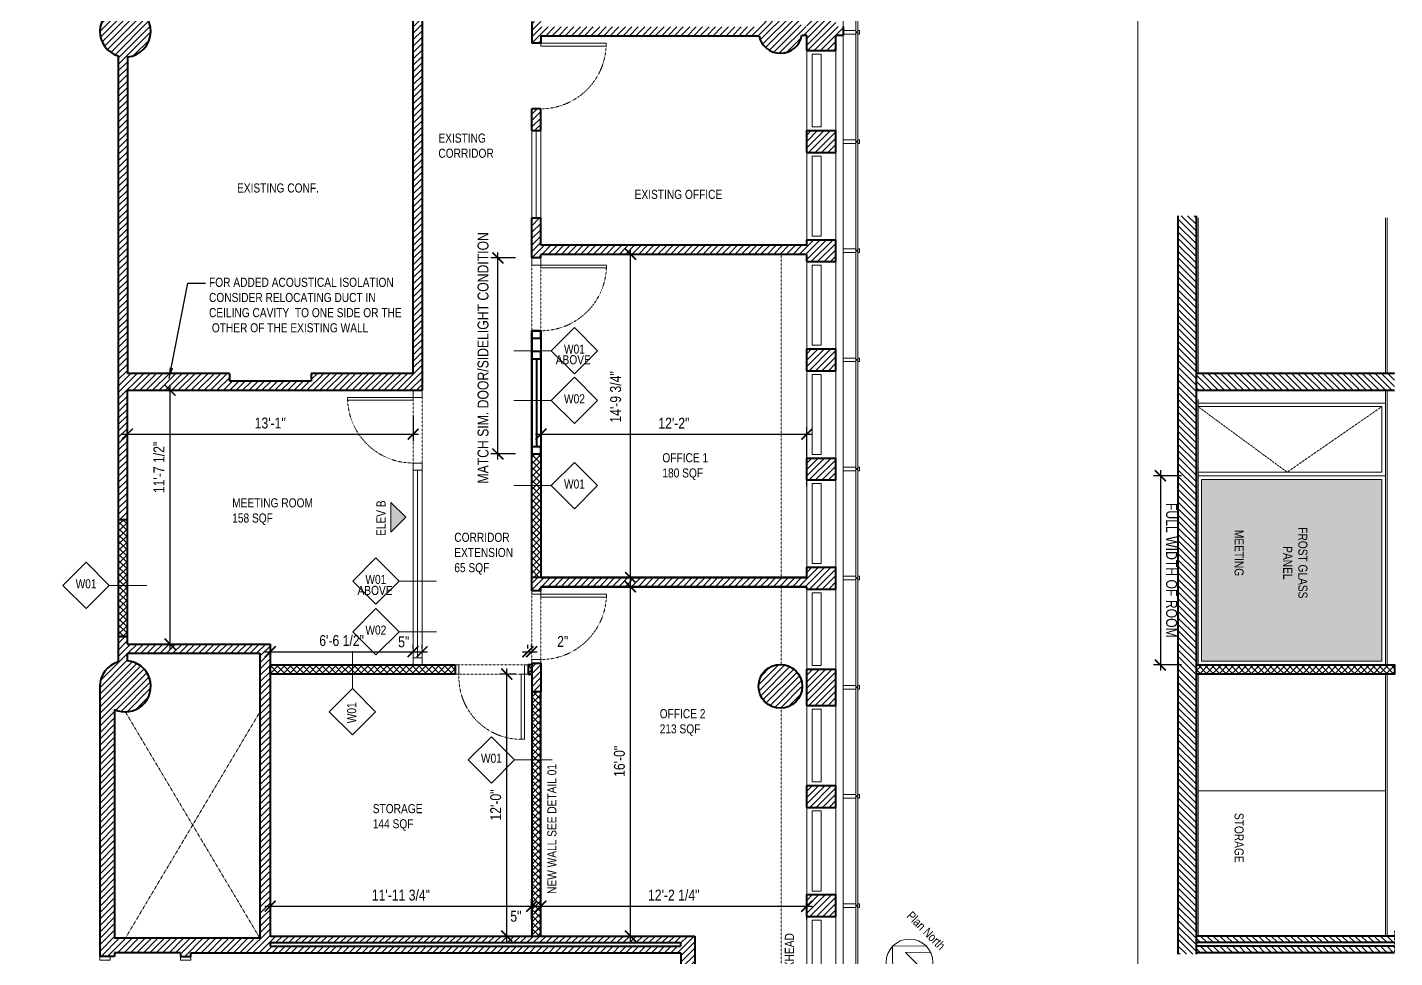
# Model space of a CAD drawing. Header units: inches. Extents: x -2978 to 4308, y -21 to 2608.
# Drawn here: x 1212 to 1964, y 616 to 1127 of the extents above; entities that cross this region are included whole.
import ezdxf

# ---------------------------------------------------------------- set-up
doc = ezdxf.new("R2010")
doc.units = ezdxf.units.IN
doc.header["$LTSCALE"] = 0.2
doc.header["$MEASUREMENT"] = 0
doc.header["$PDSIZE"] = 8
doc.linetypes.add('HIDDEN', pattern=[0.375, 0.25, -0.125])
doc.layers.get('0').update_dxf_attribs({"color": 20, "linetype": 'CONTINUOUS', "lineweight": 40})
doc.layers.get('Defpoints').update_dxf_attribs({"color": 240, "linetype": 'CONTINUOUS', "lineweight": 0})
for name, color, linetype, lineweight in [('Annotations', 40, 'CONTINUOUS', 5), ('Framing', 141, 'CONTINUOUS', 15), ('Hatches', 8, 'CONTINUOUS', 5), ('Projections', 151, 'HIDDEN', 5), ('Viewed', 150, 'CONTINUOUS', 9), ('Walls', 7, 'CONTINUOUS', 40)]:
    doc.layers.add(name, color=color, linetype=linetype, lineweight=lineweight)
doc.styles.get("Standard").update_dxf_attribs({"font": 'arial.ttf', "width": 0.8})
doc.dimstyles.new('ARCH', dxfattribs={"dimscale": 96, "dimtxt": 0.0625, "dimasz": 0.0625, "dimexe": 0.04, "dimexo": 0.09375, "dimgap": 0.03125, "dimtad": 1, "dimrnd": 0.0625, "dimzin": 3, "dimdsep": 46, "dimlunit": 4, "dimtxsty": 'Standard', "dimblk1": 'ARCHTICK', "dimblk2": 'ARCHTICK', "dimsah": 1, "dimcen": 0, "dimdle": 0.03125, "dimclrd": 256, "dimclre": 256, "dimclrt": 256, "dimazin": 0, "dimtfac": 1, "dimtdec": 0, "dimtmove": 2, "dimatfit": 3, "dimfxl": 0.3, "dimfxlon": 1, "dimfrac": 2, "dimarcsym": 0})
pattern_1 = [(315, (1855.7637, 1180.3974), (1.767767, 1.767767), [])]
pattern_2 = [(45, (267.6333, -330.0607), (-1.767767, 1.767767), [])]
pattern_3 = [(45, (267.7585, -330.0607), (-1.767767, 1.767767), [])]

# ---------------------------------------------------------------- blocks, each defined once
blk = doc.blocks.new('_ArchTick')
at = {"linetype": 'ByBlock', "const_width": 0.15}
blk.add_lwpolyline([(-0.5, -0.5), (0.5, 0.5)], dxfattribs=at)
blk = doc.blocks.new('*D103')
at = {"layer": 'Annotations', "lineweight": -2}
for p, q in [((1480.67, 1000.25), (1467.15, 1000.25)), ((1470.99, 889.5), (1470.99, 1003.25)), ((1480.67, 892.5), (1467.15, 892.5))]:
    blk.add_line(p, q, dxfattribs=at)
at = {"layer": 'Defpoints', "color": 0}
for p in [(1470.99, 1000.25), (1489.67, 1000.25), (1489.67, 892.5)]:
    blk.add_point(p, dxfattribs=at)
at = {"layer": 'Annotations', "lineweight": -2, "xscale": 6, "yscale": 6, "zscale": 6}
for p, rotation in [((1470.99, 1000.25), 90.00035807126466), ((1470.99, 892.5), 270.0003580712647)]:
    blk.add_blockref('_ArchTick', p, dxfattribs=dict(at, rotation=rotation))
at = {"layer": 'Annotations', "insert": (1462.9, 945.34), "char_height": 6, "attachment_point": 5, "rotation": 90.00036}
blk.add_mtext('MATCH SIM. DOOR/SIDELIGHT CONDITION', dxfattribs=at)
blk = doc.blocks.new('WALL TAG')
at = {"layer": 'Annotations'}
for p, q in [((-14.56, -14.56), (0, 0)), ((-14.56, -14.56), (-32.56, -14.56)), ((-32.56, -14.56), (-32.56, -32.56)), ((-14.56, -32.56), (-14.56, -14.56)), ((-32.56, -32.56), (-14.56, -32.56))]:
    blk.add_line(p, q, dxfattribs=at)
at = {"layer": 'Annotations', "width": 0.8}
blk.add_attdef('WALL_TAG', (-61.25, -46.3), '', height=5, rotation=45, dxfattribs=at)
blk = doc.blocks.new('floor plan')
at = {"layer": 'Hatches'}
h = blk.add_hatch(dxfattribs=at)
h.set_pattern_fill('ANSI31', color=256, scale=20, style=0)
h.set_pattern_definition(pattern_2)
h.paths.add_polyline_path([(443.85, 780.75, 0.909621), (444.28, 808.63), (444.28, 820.9), (448.28, 820.9), (448.28, 825.9), (444.28, 825.9), (444.28, 843.94), (493.01, 843.94), (493.01, 867.94), (499.01, 867.94), (499.01, 872.81), (484.2, 872.81), (484.2, 867.94), (488.14, 867.94), (488.14, 848.81), (444.28, 848.81), (444.28, 867.94), (448.34, 867.94), (448.34, 872.81), (444.28, 872.81), (444.28, 912.71), (439.28, 912.71), (439.28, 808.27, 0.764105), (438.85, 781.26), (438.85, 597.46), (438.85, 526.22), (443.85, 526.22), (443.85, 597.46), (605.88, 597.46), (605.88, 877.19), (601, 877.19), (601, 872.81), (597.13, 872.81), (597.13, 867.94), (601, 867.94), (601, 606.71), (544.93, 606.71), (544.93, 602.46), (499.93, 602.46), (499.93, 606.71), (443.85, 606.71)])
h = blk.add_hatch(dxfattribs=at)
h.set_pattern_fill('ANSI31', color=256, scale=20, style=0)
h.set_pattern_definition(pattern_2)
h.paths.add_polyline_path([(837.22, 792.46), (837.22, 797.46), (833.22, 797.46), (833.22, 804.19), (817.22, 804.19), (817.22, 797.46), (814.42, 797.46, 0.801284), (791, 797.19), (702.53, 797.19), (671, 797.19), (671, 800.19), (666.13, 800.19), (666.13, 788.19), (671, 788.19), (671, 792.19), (791.01, 792.19, 0.817595), (814.53, 792.46), (817.22, 792.46), (817.22, 784.19), (833.22, 784.19), (833.22, 792.46)])
h = blk.add_hatch(dxfattribs=at)
h.set_pattern_fill('ANSI31', color=256, scale=20, style=0)
h.set_pattern_definition(pattern_2)
h.paths.add_polyline_path([(671, 740.19), (671, 752.19), (666.13, 752.19), (666.13, 740.19)])
h = blk.add_hatch(dxfattribs=at)
h.set_pattern_fill('ANSI31', color=256, scale=20, style=0)
h.set_pattern_definition(pattern_2)
h.paths.add_polyline_path([(833.22, 728.19), (833.22, 740.19), (817.22, 740.19), (817.22, 728.19)])
h = blk.add_hatch(dxfattribs=at)
h.set_pattern_fill('ANSI31', color=256, scale=20, style=0)
h.set_pattern_definition([(45, (-823.544, -330.0607), (-1.767767, 1.767767), [])])
h.paths.add_polyline_path([(671, 677.19), (671, 692.19), (666.13, 692.19), (666.13, 670.19), (671, 670.19), (671, 672.19), (817.22, 672.19), (817.22, 668.19), (833.22, 668.19), (833.22, 680.19), (817.22, 680.19), (817.22, 677.19)])
h = blk.add_hatch(dxfattribs=at)
h.set_pattern_fill('ANSI37', color=256, scale=20, style=0)
h.set_pattern_definition([(45, (-823.544, -330.0607), (-1.767767, 1.767767), []), (135, (-823.544, -330.0607), (-1.767767, -1.767767), [])])
h.paths.add_polyline_path([(671.13, 518.46), (671.13, 562.44), (666.13, 562.44), (666.13, 566.44), (666.13, 614.69), (666.13, 618.69), (666.13, 626.19), (666.13, 627.55), (666.13, 494.46), (671.13, 494.46)])
h = blk.add_hatch(dxfattribs=at)
h.set_pattern_fill('ANSI31', color=256, scale=20, style=0)
h.set_pattern_definition(pattern_2)
h.paths.add_polyline_path([(833.22, 608.19), (833.22, 620.19), (817.22, 620.19), (817.22, 608.19)])
h = blk.add_hatch(dxfattribs=at)
h.set_pattern_fill('ANSI31', color=256, scale=20, style=0)
h.set_pattern_definition(pattern_2)
h.paths.add_polyline_path([(833.22, 548.19), (833.22, 560.19), (817.22, 560.19), (817.22, 548.19)])
h = blk.add_hatch(dxfattribs=at)
h.set_pattern_fill('ANSI37', color=256, scale=20, style=0)
h.set_pattern_definition([(45, (-1147.8806, -330.0607), (-1.767767, 1.767767), []), (135, (-1147.8806, -330.0607), (-1.767767, -1.767767), [])])
h.paths.add_polyline_path([(443.85, 462.09), (443.85, 526.22), (438.85, 526.22), (438.85, 462.09)])
h = blk.add_hatch(dxfattribs=at)
h.set_pattern_fill('ANSI31', color=256, scale=20, style=0)
h.set_pattern_definition(pattern_2)
h.paths.add_polyline_path([(833.22, 488.19), (833.22, 500.19), (817.22, 500.19), (817.22, 494.46), (666, 494.46), (666, 487.46), (671, 487.46), (671, 489.46), (817.22, 489.46), (817.22, 488.19)])
h = blk.add_hatch(dxfattribs=at)
h.set_pattern_fill('ANSI31', color=256, scale=20, style=0)
h.set_pattern_definition(pattern_3)
h.paths.add_polyline_path([(833.34, 248.09), (833.34, 260.19), (817.34, 260.19), (817.34, 255.71), (755.84, 255.71), (755.84, 297.46), (617.74, 297.46), (612.74, 297.46), (522.49, 297.46), (522.49, 457.96), (443.98, 457.96), (443.98, 462.09), (438.98, 462.09), (438.98, 448.16, 0.333956), (428.87, 434.71), (428.87, 286.21), (436.87, 286.21), (436.87, 288.21), (473.24, 288.21), (473.24, 286.21), (478.87, 286.21), (478.87, 288.21), (748.22, 288.21), (748.22, 252.09), (748.22, 244.09), (755.84, 244.09), (755.84, 248.09)])
h.paths.add_polyline_path([(436.87, 296.21), (436.87, 422.06, 1.200544), (443.98, 448.67), (443.98, 452.96), (516.87, 452.96), (516.87, 296.21)], flags=16)
h.paths.add_polyline_path([(522.49, 291.84), (522.49, 293.84), (748.03, 293.84), (748.03, 291.84)], flags=16)
h = blk.add_hatch(dxfattribs=at)
h.set_pattern_fill('ANSI37', color=256, scale=20, style=0)
h.set_pattern_definition([(45, (-1147.8806, -329.0605), (-1.767767, 1.767767), []), (135, (-1147.8806, -329.0605), (-1.767767, -1.767767), [])])
h.paths.add_polyline_path([(623.96, 441.46), (623.96, 446.46), (522.37, 446.46), (522.37, 441.46)])
h = blk.add_hatch(dxfattribs=at)
h.set_pattern_fill('ANSI37', color=256, scale=20, style=0)
h.set_pattern_definition([(45, (-1147.7554, -329.0607), (-1.767767, 1.767767), []), (135, (-1147.7554, -329.0607), (-1.767767, -1.767767), [])])
h.paths.add_polyline_path([(666.09, 441.46), (666.09, 446.46), (664.09, 446.46), (664.09, 441.46)])
h = blk.add_hatch(dxfattribs=at)
h.set_pattern_fill('ANSI31', color=256, scale=20, style=0)
h.set_pattern_definition(pattern_3)
h.paths.add_polyline_path([(671.13, 431.71), (671.13, 447.46), (666.13, 447.46), (666.13, 436.71), (666.13, 431.71)])
h = blk.add_hatch(dxfattribs=at)
h.set_pattern_fill('ANSI31', color=256, scale=20, style=0)
h.set_pattern_definition(pattern_2)
h.paths.add_polyline_path([(814.74, 434.71, 1), (790.74, 434.71, 1)])
h = blk.add_hatch(dxfattribs=at)
h.set_pattern_fill('ANSI31', color=256, scale=20, style=0)
h.set_pattern_definition(pattern_2)
h.paths.add_polyline_path([(833.22, 424.19), (833.22, 436.19), (833.22, 444.19), (817.22, 444.19), (817.22, 436.19), (817.22, 424.19)])
h = blk.add_hatch(dxfattribs=at)
h.set_pattern_fill('ANSI37', color=256, scale=20, style=0)
h.set_pattern_definition([(45, (-1147.7554, -330.0607), (-1.767767, 1.767767), []), (135, (-1147.7554, -330.0607), (-1.767767, -1.767767), [])])
h.paths.add_polyline_path([(671.13, 297.46), (671.13, 431.71), (666.13, 431.71), (666.13, 297.46)])
h = blk.add_hatch(dxfattribs=at)
h.set_pattern_fill('ANSI31', color=256, scale=20, style=0)
h.set_pattern_definition(pattern_2)
h.paths.add_polyline_path([(833.22, 368.19), (833.22, 380.19), (817.22, 380.19), (817.22, 368.19)])
h = blk.add_hatch(dxfattribs=at)
h.set_pattern_fill('ANSI31', color=256, scale=20, style=0)
h.set_pattern_definition(pattern_2)
h.paths.add_polyline_path([(833.22, 308.19), (833.22, 320.19), (817.22, 320.19), (817.22, 308.19)])
at = {"layer": 'Defpoints'}
blk.add_lwpolyline([(999.08, 1241.29), (999.08, 0), (0, 0), (0, 1241.29)], close=True, dxfattribs=at)
at = {"layer": 'Framing'}
for p, q in [((603.38, 553.46), (603.34, 450.46)), ((671.13, 485.46), (671.13, 489.46)), ((666.13, 485.46), (671.13, 485.46)), ((666.13, 449.46), (671.13, 449.46))]:
    blk.add_line(p, q, dxfattribs=at)
for points in [[(707, 788.19), (671, 788.19), (671, 786.69), (707, 786.69)], [(707.13, 666.19), (671.13, 666.19), (671.13, 664.69), (707.13, 664.69)], [(564.88, 593.46), (600.88, 593.46), (600.88, 591.96), (564.88, 591.96)]]:
    blk.add_lwpolyline(points, close=True, dxfattribs=at)
at = {"layer": 'Framing', "flags": 128}
for points in [[(671.13, 666.19), (671.13, 670.19), (666.13, 670.19), (666.13, 666.19)], [(600.88, 593.46), (600.88, 597.46), (605.88, 597.46), (605.88, 593.46)], [(600.88, 553.46), (600.88, 557.46), (605.88, 557.46), (605.88, 553.46)], [(671.13, 485.46), (671.13, 487.46), (666.13, 487.46), (666.13, 485.46)], [(671.13, 485.46), (671.13, 483.71), (707.13, 483.71), (707.13, 485.46)], [(600.84, 446.46), (600.84, 450.46), (605.84, 450.46), (605.84, 446.46)], [(624.09, 441.46), (626.09, 441.46), (626.09, 446.46), (624.09, 446.46)], [(662.09, 441.46), (664.09, 441.46), (664.09, 446.46), (662.09, 446.46)], [(671.13, 447.46), (671.13, 449.46), (666.13, 449.46), (666.13, 447.46)], [(662.09, 441.46), (660.34, 441.46), (660.34, 405.65), (662.09, 405.65)], [(434.37, 286.21), (434.37, 284.21), (428.74, 284.21), (428.74, 286.21)], [(478.74, 284.21), (478.74, 286.21), (473.12, 286.21), (473.12, 284.21)]]:
    blk.add_lwpolyline(points, close=True, dxfattribs=at)
at = {"layer": 'Framing'}
for p in [(666.13, 449.46), (671.13, 449.46)]:
    blk.add_point(p, dxfattribs=at)
at = {"layer": 'Hatches'}
blk.add_line((817.22, 494.46), (666.13, 494.46), dxfattribs=at)
at = {"layer": 'Projections'}
for p, q in [((803.13, 494.46), (803.13, 672.19)), ((803.13, 446.7), (803.13, 489.46)), ((626.09, 446.46), (662.09, 446.46)), ((662.09, 441.46), (626.09, 441.46)), ((803.13, 255.71), (803.13, 422.72)), ((516.74, 420.71), (442.74, 296.21)), ((516.74, 296.21), (442.74, 420.71))]:
    blk.add_line(p, q, dxfattribs=at)
at = {"layer": 'Projections', "extrusion": (0, 0, -1)}
for p, q in [((666.13, 666.19), (666.13, 630.19)), ((671.13, 630.19), (671.13, 666.19)), ((600.88, 557.46), (600.88, 593.46)), ((605.88, 593.46), (605.88, 557.46)), ((666.13, 485.46), (666.13, 449.46)), ((671.13, 449.46), (671.13, 485.46))]:
    blk.add_line(p, q, dxfattribs=at)
at = {"layer": 'Projections'}
blk.add_arc((671, 788.19), 36, 270, 0, dxfattribs=at)
at = {"layer": 'Projections', "extrusion": (0, 0, -1)}
for centre, radius, start, end in [((-671.13, 666.19), 36, 179.99995, 269.99995), ((-600.88, 593.46), 36, 270.00005, 0.00005), ((-671.13, 485.46), 36, 179.99995, 269.99995), ((-660.19, 439.74), 34.14, 266.81198, 2.892)]:
    blk.add_arc(centre, radius, start, end, dxfattribs=at)
at = {"layer": 'Viewed'}
for p, q in [((837.22, 0), (837.22, 1241.29)), ((844.22, 0), (844.22, 1241.29)), ((845.22, 0), (845.22, 1241.29)), ((837.22, 795.19), (844.22, 795.19)), ((837.22, 794.6), (837.22, 793.19)), ((837.22, 793.19), (844.22, 793.19)), ((844.22, 794.44), (845.22, 794.44)), ((844.22, 793.94), (845.22, 793.94)), ((845.22, 795.19), (846.22, 795.19)), ((845.22, 793.19), (846.22, 793.19)), ((846.22, 795.19), (846.22, 793.19)), ((817.22, 740.19), (817.22, 784.19)), ((820.22, 742.19), (820.22, 782.19)), ((825.22, 782.19), (820.22, 782.19)), ((825.22, 742.19), (825.22, 782.19)), ((833.22, 740.19), (833.22, 784.19)), ((666.13, 692.19), (666.13, 740.19)), ((668.57, 740.19), (668.57, 692.19)), ((671, 692.19), (671, 740.19)), ((825.22, 742.19), (820.22, 742.19)), ((837.22, 735.19), (844.22, 735.19)), ((837.22, 734.6), (837.22, 733.19)), ((837.22, 733.19), (844.22, 733.19)), ((844.22, 734.44), (845.22, 734.44)), ((844.22, 733.94), (845.22, 733.94)), ((845.22, 735.19), (846.22, 735.19)), ((845.22, 733.19), (846.22, 733.19)), ((846.22, 735.19), (846.22, 733.19)), ((817.22, 680.19), (817.22, 728.19)), ((820.22, 726.19), (820.22, 682.19)), ((825.22, 726.19), (820.22, 726.19)), ((825.22, 726.19), (825.22, 682.19)), ((833.22, 680.19), (833.22, 728.19)), ((825.22, 682.19), (820.22, 682.19)), ((837.22, 675.19), (844.22, 675.19)), ((837.22, 674.6), (837.22, 673.19)), ((837.22, 673.19), (844.22, 673.19)), ((844.22, 674.44), (845.22, 674.44)), ((844.22, 673.94), (845.22, 673.94)), ((845.22, 675.19), (846.22, 675.19)), ((845.22, 673.19), (846.22, 673.19)), ((846.22, 675.19), (846.22, 673.19)), ((817.22, 620.19), (817.22, 668.19)), ((825.22, 666.19), (820.22, 666.19)), ((820.22, 666.19), (820.22, 622.19)), ((825.22, 666.19), (825.22, 622.19)), ((833.22, 620.19), (833.22, 668.19)), ((825.22, 622.19), (820.22, 622.19)), ((837.22, 615.19), (844.22, 615.19)), ((837.22, 614.6), (837.22, 613.19)), ((837.22, 613.19), (844.22, 613.19)), ((844.22, 614.44), (845.22, 614.44)), ((844.22, 613.94), (845.22, 613.94)), ((845.22, 615.19), (846.22, 615.19)), ((845.22, 613.19), (846.22, 613.19)), ((846.22, 615.19), (846.22, 613.19)), ((817.22, 560.19), (817.22, 608.19)), ((825.22, 606.19), (820.22, 606.19)), ((820.22, 606.19), (820.22, 562.19)), ((825.22, 606.19), (825.22, 562.19)), ((833.22, 560.19), (833.22, 608.19)), ((825.22, 562.19), (820.22, 562.19)), ((837.22, 555.19), (844.22, 555.19)), ((837.22, 554.6), (837.22, 553.19)), ((837.22, 553.19), (844.22, 553.19)), ((844.22, 554.44), (845.22, 554.44)), ((844.22, 553.94), (845.22, 553.94)), ((845.22, 555.19), (846.22, 555.19)), ((845.22, 553.19), (846.22, 553.19)), ((846.22, 555.19), (846.22, 553.19)), ((817.22, 500.19), (817.22, 548.19)), ((820.22, 546.19), (820.22, 502.19)), ((825.22, 546.19), (820.22, 546.19)), ((825.22, 546.19), (825.22, 502.19)), ((833.22, 500.19), (833.22, 548.19)), ((825.22, 502.19), (820.22, 502.19)), ((837.22, 495.19), (844.22, 495.19)), ((837.22, 493.19), (844.22, 493.19)), ((844.22, 494.44), (845.22, 494.44)), ((844.22, 493.94), (845.22, 493.94)), ((845.22, 495.19), (846.22, 495.19)), ((845.22, 493.19), (846.22, 493.19)), ((846.22, 495.19), (846.22, 493.19)), ((817.22, 444.19), (817.22, 488.19)), ((825.22, 486.19), (820.22, 486.19)), ((820.22, 486.19), (820.22, 446.19)), ((825.22, 486.19), (825.22, 446.19)), ((833.22, 444.19), (833.22, 488.19)), ((825.22, 446.19), (820.22, 446.19)), ((837.22, 435.19), (844.22, 435.19)), ((837.22, 434.6), (837.22, 433.19)), ((837.22, 433.19), (844.22, 433.19)), ((844.22, 434.44), (845.22, 434.44)), ((844.22, 433.94), (845.22, 433.94)), ((845.22, 435.19), (846.22, 435.19)), ((845.22, 433.19), (846.22, 433.19)), ((846.22, 435.19), (846.22, 433.19)), ((817.22, 380.19), (817.22, 424.19)), ((825.22, 422.19), (820.22, 422.19)), ((820.22, 382.19), (820.22, 422.19)), ((825.22, 382.19), (825.22, 422.19)), ((833.22, 380.19), (833.22, 424.19)), ((825.22, 382.19), (820.22, 382.19)), ((817.22, 320.19), (817.22, 368.19)), ((833.22, 320.19), (833.22, 368.19)), ((837.22, 375.19), (844.22, 375.19)), ((837.22, 374.6), (837.22, 373.19)), ((837.22, 373.19), (844.22, 373.19)), ((844.22, 374.44), (845.22, 374.44)), ((844.22, 373.94), (845.22, 373.94)), ((845.22, 375.19), (846.22, 375.19)), ((845.22, 373.19), (846.22, 373.19)), ((846.22, 375.19), (846.22, 373.19)), ((820.22, 366.19), (820.22, 322.19)), ((825.22, 366.19), (820.22, 366.19)), ((825.22, 366.19), (825.22, 322.19)), ((825.22, 322.19), (820.22, 322.19)), ((817.22, 260.19), (817.22, 308.19)), ((833.22, 260.19), (833.22, 308.19)), ((837.22, 315.19), (844.22, 315.19)), ((837.22, 314.6), (837.22, 313.19)), ((837.22, 313.19), (844.22, 313.19)), ((844.22, 314.44), (845.22, 314.44)), ((844.22, 313.94), (845.22, 313.94)), ((845.22, 315.19), (846.22, 315.19)), ((845.22, 313.19), (846.22, 313.19)), ((846.22, 315.19), (846.22, 313.19)), ((820.22, 306.19), (820.22, 262.19)), ((825.22, 306.19), (820.22, 306.19)), ((825.22, 306.19), (825.22, 262.19))]:
    blk.add_line(p, q, dxfattribs=at)
blk.add_lwpolyline([(605.84, 446.46), (605.88, 553.46), (600.88, 553.46), (600.84, 446.46)], close=True, dxfattribs=at)
at = {"layer": 'Walls'}
for p, q in [((605.88, 877.19), (605.88, 597.46)), ((601, 606.71), (601, 867.94)), ((666.13, 800.19), (666.13, 788.19)), ((837.22, 797.46), (837.22, 792.46)), ((791.01, 792.19), (671, 792.19)), ((671, 792.19), (671, 788.19)), ((817.22, 792.46), (814.53, 792.46)), ((817.22, 792.46), (814.53, 792.46)), ((817.22, 792.19), (817.22, 792.46)), ((817.22, 784.19), (817.22, 792.46)), ((837.22, 792.46), (833.22, 792.46)), ((833.22, 792.19), (833.22, 792.46)), ((833.22, 784.19), (833.22, 792.46)), ((671, 788.19), (666.13, 788.19)), ((817.22, 784.19), (833.22, 784.19)), ((438.85, 781.26), (438.85, 526.22)), ((438.85, 781.26), (438.85, 597.46)), ((443.85, 780.75), (443.85, 606.71)), ((671, 752.19), (666.13, 752.19)), ((666.13, 740.19), (666.13, 752.19)), ((671, 740.19), (671, 752.19)), ((666.13, 740.19), (671, 740.19)), ((817.22, 740.19), (833.22, 740.19)), ((817.22, 728.19), (817.22, 740.19)), ((833.22, 728.19), (833.22, 740.19)), ((817.22, 728.19), (833.22, 728.19)), ((666.13, 692.19), (671, 692.19)), ((666.13, 670.19), (666.13, 692.19)), ((671, 677.19), (671, 692.19)), ((817.22, 677.19), (671, 677.19)), ((817.22, 680.19), (833.22, 680.19)), ((817.22, 677.19), (817.22, 680.19)), ((833.22, 668.19), (833.22, 680.19)), ((671, 670.19), (666.13, 670.19)), ((817.22, 672.19), (671, 672.19)), ((671, 670.19), (671, 672.19)), ((817.22, 668.19), (817.22, 672.19)), ((817.22, 668.19), (833.22, 668.19)), ((666.13, 626.19), (666.13, 618.69)), ((817.22, 620.19), (833.22, 620.19)), ((817.22, 608.19), (817.22, 620.19)), ((833.22, 608.19), (833.22, 620.19)), ((666.13, 614.69), (666.13, 566.44)), ((668.63, 614.69), (668.63, 566.44)), ((499.93, 606.71), (443.85, 606.71)), ((499.93, 606.71), (499.93, 602.46)), ((544.93, 602.46), (499.93, 602.46)), ((601, 606.71), (544.93, 606.71)), ((544.93, 606.71), (544.93, 602.46)), ((817.22, 608.19), (833.22, 608.19)), ((443.85, 597.46), (605.88, 597.46)), ((443.85, 597.46), (600.88, 597.46)), ((443.85, 597.46), (605.88, 597.46)), ((443.85, 526.22), (443.85, 597.46)), ((817.22, 560.19), (833.22, 560.19)), ((817.22, 548.19), (817.22, 560.19)), ((833.22, 548.19), (833.22, 560.19)), ((817.22, 548.19), (833.22, 548.19)), ((817.22, 500.19), (833.22, 500.19)), ((817.22, 494.46), (817.22, 500.19)), ((833.22, 488.19), (833.22, 500.19)), ((666.13, 487.46), (666.13, 494.46)), ((671, 494.46), (817.22, 494.46)), ((671, 494.46), (817.22, 494.46)), ((817.22, 494.46), (671, 494.46)), ((817.22, 489.46), (671.13, 489.46)), ((671.13, 489.46), (817.22, 489.46)), ((817.22, 489.46), (671.13, 489.46)), ((671.13, 489.46), (817.22, 489.46)), ((817.22, 488.19), (817.22, 489.46)), ((817.22, 488.19), (833.22, 488.19)), ((438.85, 462.09), (438.85, 448.16)), ((443.85, 462.09), (438.85, 462.09)), ((443.85, 457.96), (443.85, 462.09)), ((443.85, 457.96), (522.37, 457.96)), ((443.85, 452.96), (516.74, 452.96)), ((443.85, 448.67), (443.85, 452.96)), ((516.74, 452.96), (516.74, 296.21)), ((522.37, 457.96), (522.37, 297.46)), ((666.13, 447.46), (666.13, 431.71)), ((666.13, 447.46), (671.13, 447.46)), ((671.13, 447.46), (671.13, 431.71)), ((817.22, 444.19), (833.22, 444.19)), ((817.22, 436.19), (817.22, 444.19)), ((833.22, 436.19), (833.22, 444.19)), ((817.22, 424.19), (817.22, 436.19)), ((833.22, 424.19), (833.22, 436.19)), ((428.74, 434.71), (428.74, 286.21)), ((671.13, 431.71), (666.13, 431.71)), ((436.74, 422.06), (436.74, 296.21)), ((817.22, 424.19), (833.22, 424.19)), ((817.22, 380.19), (833.22, 380.19)), ((817.22, 368.19), (817.22, 380.19)), ((833.22, 368.19), (833.22, 380.19)), ((817.22, 368.19), (833.22, 368.19)), ((817.22, 320.19), (833.22, 320.19)), ((817.22, 308.19), (817.22, 320.19)), ((833.22, 308.19), (833.22, 320.19)), ((817.22, 308.19), (833.22, 308.19)), ((516.74, 296.21), (436.74, 296.21)), ((522.37, 297.46), (612.62, 297.46)), ((522.37, 297.46), (612.62, 297.46)), ((522.37, 297.46), (612.62, 297.46)), ((522.37, 293.84), (747.91, 293.84)), ((522.37, 293.84), (522.37, 291.84)), ((612.62, 297.46), (617.74, 297.46)), ((617.74, 297.46), (755.72, 297.46)), ((747.91, 293.84), (747.91, 291.84)), ((755.72, 297.46), (755.72, 255.71)), ((436.74, 286.21), (428.74, 286.21)), ((436.74, 288.21), (436.74, 286.21)), ((473.12, 288.21), (436.74, 288.21)), ((473.12, 288.21), (473.12, 286.21)), ((473.12, 286.21), (478.74, 286.21)), ((478.74, 286.21), (478.74, 288.21)), ((478.74, 288.21), (748.09, 288.21)), ((522.37, 291.84), (747.91, 291.84)), ((748.09, 288.21), (748.09, 252.09))]:
    blk.add_line(p, q, dxfattribs=at)
for points in [[(666.13, 494.46), (666.13, 630.23), (671.13, 630.19), (671.13, 494.46)], [(443.85, 462.09), (443.85, 526.22), (438.85, 526.22), (438.85, 462.09)], [(624.09, 446.46), (624.09, 441.46), (522.37, 441.46), (522.37, 446.46)], [(666.13, 441.46), (666.13, 446.46), (664.09, 446.46), (664.09, 441.46)], [(666.13, 431.71), (666.13, 297.46), (671.13, 297.46), (671.13, 431.71)]]:
    blk.add_lwpolyline(points, close=True, dxfattribs=at)
at = {"layer": 'Walls', "flags": 128}
for points in [[(671.13, 626.19), (671.13, 630.19), (666.13, 630.19), (666.13, 626.19)], [(671.13, 614.69), (671.13, 618.69), (666.13, 618.69), (666.13, 614.69)], [(671.13, 562.44), (671.13, 566.44), (666.13, 566.44), (666.13, 562.44)]]:
    blk.add_lwpolyline(points, close=True, dxfattribs=at)
at = {"layer": 'Walls'}
blk.add_lwpolyline([(666.13, 487.46), (671.13, 487.46), (671.13, 489.46)], dxfattribs=at)
blk.add_circle((802.74, 434.71), 12, dxfattribs=at)
for centre, radius, start, end in [((442.74, 794.71), 14, 104.33377, 253.86826), ((442.74, 794.71), 14, 104.33377, 253.86826), ((442.74, 794.71), 14, 274.5481, 83.70931), ((442.74, 794.71), 14, 274.5481, 83.70931), ((802.74, 794.71), 12, 192.11597, 349.19308), ((442.74, 434.71), 14, 106.13174, 180), ((442.74, 434.71), 14, 106.13174, 180), ((442.74, 434.71), 14, 106.13174, 180), ((442.74, 434.71), 14, 106.13174, 180), ((442.74, 434.71), 14, 244.62307, 85.4519), ((442.74, 434.71), 14, 244.62307, 85.4519), ((442.74, 434.71), 14, 244.62307, 85.4519), ((442.74, 434.71), 14, 244.62307, 85.4519)]:
    blk.add_arc(centre, radius, start, end, dxfattribs=at)
at = {"layer": 'Viewed', "flags": 8}
for tag, p in [('MODELNUMBER', (65.83, 678.56)), ('TRADENAME', (65.84, 678.56)), ('PRODUCT', (65.84, 678.56)), ('MATERIAL', (65.84, 678.56)), ('MODELNUMBER', (127.69, 678.42)), ('TRADENAME', (127.69, 678.42)), ('PRODUCT', (127.69, 678.42)), ('MATERIAL', (127.7, 678.42)), ('MODELNUMBER', (166.21, 678.37)), ('TRADENAME', (166.21, 678.37)), ('PRODUCT', (166.21, 678.37)), ('MATERIAL', (166.21, 678.37))]:
    blk.add_attdef(tag, p, '', height=0.001, rotation=90, dxfattribs=at)
at = {"layer": 'Viewed', "text_generation_flag": 4, "flags": 8}
for tag, p in [('TRADENAME', (66.34, 666.19)), ('MODELNUMBER', (66.34, 666.19)), ('MATERIAL', (66.35, 666.19)), ('PRODUCT', (66.35, 666.19)), ('MATERIAL', (128.19, 666.18)), ('PRODUCT', (128.19, 666.18)), ('TRADENAME', (128.19, 666.18)), ('MODELNUMBER', (128.19, 666.18))]:
    blk.add_attdef(tag, p, '', height=0.001, rotation=270, dxfattribs=at)
blk = doc.blocks.new('*D124')
at = {"layer": 'Annotations', "lineweight": -2}
for p, q in [((1846.76, 880.52), (1831.26, 880.52)), ((1835.1, 883.52), (1835.1, 773.52)), ((1846.76, 776.52), (1831.26, 776.52))]:
    blk.add_line(p, q, dxfattribs=at)
at = {"layer": 'Defpoints', "color": 0}
for p in [(1855.76, 880.52), (1835.1, 776.52), (1855.76, 776.52)]:
    blk.add_point(p, dxfattribs=at)
at = {"layer": 'Annotations', "lineweight": -2, "xscale": 6, "yscale": 6, "zscale": 6}
for p, rotation in [((1835.1, 880.52), 90), ((1835.1, 776.52), 270)]:
    blk.add_blockref('_ArchTick', p, dxfattribs=dict(at, rotation=rotation))
at = {"layer": 'Annotations', "insert": (1841.21, 828.52), "char_height": 6, "attachment_point": 5, "rotation": 270}
blk.add_mtext('FULL WIDTH OF ROOM', dxfattribs=at)
blk = doc.blocks.new('*D154')
at = {"layer": 'Annotations', "lineweight": -2}
for p, q in [((1267.4, 918.52), (1267.4, 899.57)), ((1424.42, 913.52), (1424.42, 899.57)), ((1264.4, 903.41), (1427.42, 903.41))]:
    blk.add_line(p, q, dxfattribs=at)
at = {"layer": 'Defpoints', "color": 0}
for p in [(1267.4, 927.52), (1424.42, 922.52), (1424.42, 903.41)]:
    blk.add_point(p, dxfattribs=at)
at = {"layer": 'Annotations', "lineweight": -2, "xscale": 6, "yscale": 6, "zscale": 6, "rotation": 180}
blk.add_blockref('_ArchTick', (1267.4, 903.41), dxfattribs=at)
at = {"layer": 'Annotations', "lineweight": -2, "xscale": 6, "yscale": 6, "zscale": 6}
blk.add_blockref('_ArchTick', (1424.42, 903.41), dxfattribs=at)
at = {"layer": 'Annotations', "insert": (1345.91, 909.47), "char_height": 6, "attachment_point": 5}
blk.add_mtext('13\'-1"', dxfattribs=at)
blk = doc.blocks.new('*D158')
at = {"layer": 'Annotations', "lineweight": -2}
for p, q in [((1491.67, 903.41), (1643.76, 903.41)), ((1494.67, 874.61), (1494.67, 907.25)), ((1640.76, 874.61), (1640.76, 907.25))]:
    blk.add_line(p, q, dxfattribs=at)
at = {"layer": 'Defpoints', "color": 0}
for p in [(1640.76, 903.41), (1494.67, 826.52), (1640.76, 830.25)]:
    blk.add_point(p, dxfattribs=at)
at = {"layer": 'Annotations', "lineweight": -2, "xscale": 6, "yscale": 6, "zscale": 6, "rotation": 180}
blk.add_blockref('_ArchTick', (1494.67, 903.41), dxfattribs=at)
at = {"layer": 'Annotations', "lineweight": -2, "xscale": 6, "yscale": 6, "zscale": 6}
blk.add_blockref('_ArchTick', (1640.76, 903.41), dxfattribs=at)
at = {"layer": 'Annotations', "insert": (1567.72, 909.42), "char_height": 6, "attachment_point": 5}
blk.add_mtext('12\'-2"', dxfattribs=at)
blk = doc.blocks.new('*D159')
at = {"layer": 'Annotations', "lineweight": -2}
for p, q in [((1345.91, 636.52), (1345.91, 647.72)), ((1489.55, 636.52), (1489.55, 647.72)), ((1342.91, 643.88), (1492.55, 643.88))]:
    blk.add_line(p, q, dxfattribs=at)
at = {"layer": 'Defpoints', "color": 0}
for p in [(1489.55, 643.88), (1345.91, 627.52), (1489.55, 627.52)]:
    blk.add_point(p, dxfattribs=at)
at = {"layer": 'Annotations', "lineweight": -2, "xscale": 6, "yscale": 6, "zscale": 6, "rotation": 180}
blk.add_blockref('_ArchTick', (1345.91, 643.88), dxfattribs=at)
at = {"layer": 'Annotations', "lineweight": -2, "xscale": 6, "yscale": 6, "zscale": 6}
blk.add_blockref('_ArchTick', (1489.55, 643.88), dxfattribs=at)
at = {"layer": 'Annotations', "insert": (1417.73, 649.98), "char_height": 6, "attachment_point": 5}
blk.add_mtext('11\'-11 3/4"', dxfattribs=at)
blk = doc.blocks.new('*D160')
at = {"layer": 'Annotations', "lineweight": -2}
for p, q in [((1489.55, 636.52), (1489.55, 647.72)), ((1494.55, 636.52), (1494.55, 647.72)), ((1486.55, 643.88), (1497.55, 643.88))]:
    blk.add_line(p, q, dxfattribs=at)
at = {"layer": 'Defpoints', "color": 0}
for p in [(1494.55, 643.88), (1489.55, 627.52), (1494.55, 627.52)]:
    blk.add_point(p, dxfattribs=at)
at = {"layer": 'Annotations', "lineweight": -2, "xscale": 6, "yscale": 6, "zscale": 6}
blk.add_blockref('_ArchTick', (1489.55, 643.88), dxfattribs=at)
at = {"layer": 'Annotations', "lineweight": -2, "xscale": 6, "yscale": 6, "zscale": 6, "rotation": 180}
blk.add_blockref('_ArchTick', (1494.55, 643.88), dxfattribs=at)
at = {"layer": 'Annotations', "insert": (1480.92, 638.35), "char_height": 6, "attachment_point": 5}
blk.add_mtext('5"', dxfattribs=at)
blk = doc.blocks.new('*D161')
at = {"layer": 'Annotations', "lineweight": -2}
for p, q in [((1494.55, 636.52), (1494.55, 647.72)), ((1640.76, 636.52), (1640.76, 647.72)), ((1491.55, 643.88), (1643.76, 643.88))]:
    blk.add_line(p, q, dxfattribs=at)
at = {"layer": 'Defpoints', "color": 0}
for p in [(1640.76, 643.88), (1494.55, 627.52), (1640.76, 627.52)]:
    blk.add_point(p, dxfattribs=at)
at = {"layer": 'Annotations', "lineweight": -2, "xscale": 6, "yscale": 6, "zscale": 6, "rotation": 180}
blk.add_blockref('_ArchTick', (1494.55, 643.88), dxfattribs=at)
at = {"layer": 'Annotations', "lineweight": -2, "xscale": 6, "yscale": 6, "zscale": 6}
blk.add_blockref('_ArchTick', (1640.76, 643.88), dxfattribs=at)
at = {"layer": 'Annotations', "insert": (1567.65, 649.98), "char_height": 6, "attachment_point": 5}
blk.add_mtext('12\'-2 1/4"', dxfattribs=at)
blk = doc.blocks.new('*D163')
at = {"layer": 'Annotations', "lineweight": -2}
for p, q in [((1342.91, 783.8), (1427.38, 783.8)), ((1345.91, 785.52), (1345.91, 787.64)), ((1424.38, 785.52), (1424.38, 787.64))]:
    blk.add_line(p, q, dxfattribs=at)
at = {"layer": 'Defpoints', "color": 0}
for p in [(1424.38, 783.8), (1345.91, 776.52), (1424.38, 776.52)]:
    blk.add_point(p, dxfattribs=at)
at = {"layer": 'Annotations', "lineweight": -2, "xscale": 6, "yscale": 6, "zscale": 6, "rotation": 180}
blk.add_blockref('_ArchTick', (1345.91, 783.8), dxfattribs=at)
at = {"layer": 'Annotations', "lineweight": -2, "xscale": 6, "yscale": 6, "zscale": 6}
blk.add_blockref('_ArchTick', (1424.38, 783.8), dxfattribs=at)
at = {"layer": 'Annotations', "insert": (1385.15, 789.9), "char_height": 6, "attachment_point": 5}
blk.add_mtext('6\'-6 1/2"', dxfattribs=at)
blk = doc.blocks.new('*D165')
at = {"layer": 'Annotations', "lineweight": -2}
for p, q in [((1421.38, 783.8), (1432.38, 783.8)), ((1424.38, 785.52), (1424.38, 787.64)), ((1429.38, 785.52), (1429.38, 787.64))]:
    blk.add_line(p, q, dxfattribs=at)
at = {"layer": 'Defpoints', "color": 0}
for p in [(1429.38, 783.8), (1424.38, 776.52), (1429.38, 776.52)]:
    blk.add_point(p, dxfattribs=at)
at = {"layer": 'Annotations', "lineweight": -2, "xscale": 6, "yscale": 6, "zscale": 6}
blk.add_blockref('_ArchTick', (1424.38, 783.8), dxfattribs=at)
at = {"layer": 'Annotations', "lineweight": -2, "xscale": 6, "yscale": 6, "zscale": 6, "rotation": 180}
blk.add_blockref('_ArchTick', (1429.38, 783.8), dxfattribs=at)
at = {"layer": 'Annotations', "insert": (1419.28, 789.21), "char_height": 6, "attachment_point": 5}
blk.add_mtext('5"', dxfattribs=at)
blk = doc.blocks.new('*D168')
at = {"layer": 'Annotations', "lineweight": -2}
for p, q in [((1484.51, 783.8), (1492.55, 783.8)), ((1487.51, 785.52), (1487.51, 787.64)), ((1489.55, 786.52), (1489.55, 787.64))]:
    blk.add_line(p, q, dxfattribs=at)
at = {"layer": 'Defpoints', "color": 0}
for p in [(1489.55, 783.8), (1487.51, 776.52), (1489.55, 777.52)]:
    blk.add_point(p, dxfattribs=at)
at = {"layer": 'Annotations', "lineweight": -2, "xscale": 6, "yscale": 6, "zscale": 6}
blk.add_blockref('_ArchTick', (1487.51, 783.8), dxfattribs=at)
at = {"layer": 'Annotations', "lineweight": -2, "xscale": 6, "yscale": 6, "zscale": 6, "rotation": 180}
blk.add_blockref('_ArchTick', (1489.55, 783.8), dxfattribs=at)
at = {"layer": 'Annotations', "insert": (1506.65, 789.43), "char_height": 6, "attachment_point": 5}
blk.add_mtext('2"', dxfattribs=at)
blk = doc.blocks.new('*D169')
at = {"layer": 'Annotations', "lineweight": -2}
for p, q in [((1319.7, 927.52), (1287.06, 927.52)), ((1290.9, 785.02), (1290.9, 930.52)), ((1319.7, 788.02), (1287.06, 788.02))]:
    blk.add_line(p, q, dxfattribs=at)
at = {"layer": 'Defpoints', "color": 0}
for p in [(1290.9, 927.52), (1345.91, 927.52), (1345.91, 788.02)]:
    blk.add_point(p, dxfattribs=at)
at = {"layer": 'Annotations', "lineweight": -2, "xscale": 6, "yscale": 6, "zscale": 6}
for p, rotation in [((1290.9, 927.52), 90), ((1290.9, 788.02), 270)]:
    blk.add_blockref('_ArchTick', p, dxfattribs=dict(at, rotation=rotation))
at = {"layer": 'Annotations', "insert": (1284.8, 885.12), "char_height": 6, "attachment_point": 5, "rotation": 90}
blk.add_mtext('11\'-7 1/2"', dxfattribs=at)
blk = doc.blocks.new('*D174')
at = {"layer": 'Annotations', "lineweight": -2}
for p, q in [((1515.15, 1002.25), (1547.79, 1002.25)), ((1543.95, 821.52), (1543.95, 1005.25)), ((1515.15, 824.52), (1547.79, 824.52))]:
    blk.add_line(p, q, dxfattribs=at)
at = {"layer": 'Defpoints', "color": 0}
for p in [(1494.55, 1002.25), (1543.95, 1002.25), (1489.67, 824.52)]:
    blk.add_point(p, dxfattribs=at)
at = {"layer": 'Annotations', "lineweight": -2, "xscale": 6, "yscale": 6, "zscale": 6}
for p, rotation in [((1543.95, 1002.25), 90), ((1543.95, 824.52), 270)]:
    blk.add_blockref('_ArchTick', p, dxfattribs=dict(at, rotation=rotation))
at = {"layer": 'Annotations', "insert": (1535.74, 923.86), "char_height": 6, "attachment_point": 5, "rotation": 90}
blk.add_mtext('14\'-9 3/4"', dxfattribs=at)
blk = doc.blocks.new('*D177')
at = {"layer": 'Annotations', "lineweight": -2}
for p, q in [((1475.89, 624.52), (1475.89, 774.52)), ((1480.67, 771.52), (1472.05, 771.52)), ((1485.55, 627.52), (1472.05, 627.52))]:
    blk.add_line(p, q, dxfattribs=at)
at = {"layer": 'Defpoints', "color": 0}
for p in [(1475.89, 771.52), (1489.67, 771.52), (1494.55, 627.52)]:
    blk.add_point(p, dxfattribs=at)
at = {"layer": 'Annotations', "lineweight": -2, "xscale": 6, "yscale": 6, "zscale": 6}
for p, rotation in [((1475.89, 771.52), 90), ((1475.89, 627.52), 270)]:
    blk.add_blockref('_ArchTick', p, dxfattribs=dict(at, rotation=rotation))
at = {"layer": 'Annotations', "insert": (1469.83, 699.52), "char_height": 6, "attachment_point": 5, "rotation": 90}
blk.add_mtext('12\'-0"', dxfattribs=at)
blk = doc.blocks.new('*D180')
at = {"layer": 'Annotations', "lineweight": -2}
for p, q in [((1572.69, 819.52), (1540.05, 819.52)), ((1543.89, 624.52), (1543.89, 822.52)), ((1570.26, 627.52), (1540.05, 627.52))]:
    blk.add_line(p, q, dxfattribs=at)
at = {"layer": 'Defpoints', "color": 0}
for p in [(1543.89, 819.52), (1640.76, 819.52), (1579.26, 627.52)]:
    blk.add_point(p, dxfattribs=at)
at = {"layer": 'Annotations', "lineweight": -2, "xscale": 6, "yscale": 6, "zscale": 6}
for p, rotation in [((1543.89, 819.52), 90), ((1543.89, 627.52), 270)]:
    blk.add_blockref('_ArchTick', p, dxfattribs=dict(at, rotation=rotation))
at = {"layer": 'Annotations', "insert": (1537.82, 723.52), "char_height": 6, "attachment_point": 5, "rotation": 90}
blk.add_mtext('16\'-0"', dxfattribs=at)

msp = doc.modelspace()

# ---------------------------------------------------------------- hatches: boundary and pattern name
at = {"layer": 'Hatches'}
h = msp.add_hatch(dxfattribs=at)
h.set_pattern_fill('ANSI31', color=256, scale=20, angle=90, style=0)
h.set_pattern_definition(pattern_1)
h.paths.add_polyline_path([(1844.764, 1023.489), (1844.764, 617.549), (1854.764, 617.485), (1854.764, 1023.489)])
h = msp.add_hatch(dxfattribs=at)
h.set_pattern_fill('ANSI31', color=256, scale=20, style=0)
h.set_pattern_definition([(315, (1889.8796, 1102.485), (1.767767, 1.767767), [])])
h.paths.add_polyline_path([(1963.825, 927.522), (1963.825, 936.772), (1854.764, 936.772), (1854.764, 927.522)])
at = {"layer": 'Hatches', "linetype": 'ByBlock', "true_color": 0xa9bbbc}
msp.add_hatch(color=253, dxfattribs=at).paths.add_polyline_path([(1956.764, 878.521), (1956.764, 778.522), (1857.764, 778.522), (1857.764, 878.521)])
at = {"layer": 'Hatches', "linetype": 'ByBlock', "transparency": 33554687}
msp.add_hatch(color=256, dxfattribs=at).paths.add_polyline_path([(1412.255, 865.89), (1420.404, 857.741), (1412.255, 849.591)])
at = {"layer": 'Hatches'}
h = msp.add_hatch(dxfattribs=at)
h.set_pattern_fill('ANSI37', color=256, scale=20, style=0)
h.set_pattern_definition([(315, (3057.2354, 1102.485), (1.767767, 1.767767), []), (45, (3057.2354, 1102.485), (-1.767767, 1.767767), [])])
h.paths.add_polyline_path([(1854.764, 771.522), (1854.764, 776.522), (1963.825, 776.522), (1963.825, 771.522)])
h = msp.add_hatch(dxfattribs=at)
h.set_pattern_fill('ANSI31', color=256, scale=20, angle=90, style=0)
h.set_pattern_definition(pattern_1)
h.paths.add_polyline_path([(1963.825, 627.522), (1854.764, 627.522), (1854.764, 623.897), (1963.825, 623.897)])
h = msp.add_hatch(dxfattribs=at)
h.set_pattern_fill('ANSI31', color=256, scale=20, angle=90, style=0)
h.set_pattern_definition([(315, (1855.7637, 1174.7724), (1.767767, 1.767767), [])])
h.paths.add_polyline_path([(1963.825, 621.897), (1854.764, 621.897), (1854.764, 618.272), (1963.825, 618.272)])

# ---------------------------------------------------------------- linework, layer by layer
at = {"layer": 'Annotations'}
for p, q in [((1687.953, 621.909), (1706.018, 622.036)), ((1687.953, 621.909), (1688.056, 603.844)), ((1694.937, 618.473), (1708.763, 618.571)), ((1694.937, 618.473), (1707.728, 605.845))]:
    msp.add_line(p, q, dxfattribs=at)
at = {"layer": 'Annotations', "linetype": 'ByBlock'}
msp.add_lwpolyline([(1412.255, 865.89), (1420.404, 857.741), (1412.255, 849.591), (1412.255, 865.89)], dxfattribs=at)
at = {"layer": 'Annotations'}
msp.add_circle((1697.185, 612.929), 12.879, dxfattribs=at)
at = {"layer": 'Framing'}
for p, q in [((1855.764, 1022.253), (1855.764, 936.772)), ((1958.764, 1022.253), (1958.764, 936.772)), ((1959.764, 1022.253), (1959.764, 936.772)), ((1958.764, 927.522), (1958.764, 776.522)), ((1959.764, 927.522), (1959.764, 776.522)), ((1855.764, 922.522), (1855.764, 776.522)), ((1855.764, 771.522), (1855.764, 627.522)), ((1958.764, 771.522), (1958.764, 627.522)), ((1959.764, 771.522), (1959.764, 627.522))]:
    msp.add_line(p, q, dxfattribs=at)
at = {"layer": 'Projections'}
msp.add_line((1963.825, 630.346), (1963.825, 618.897), dxfattribs=at)
msp.add_lwpolyline([(1956.764, 918.522), (1904.764, 882.521), (1855.764, 918.522)], dxfattribs=at)
at = {"layer": 'Viewed'}
for p, q in [((1857.764, 776.522), (1958.764, 776.522)), ((1958.764, 707.411), (1855.764, 707.411))]:
    msp.add_line(p, q, dxfattribs=at)
msp.add_lwpolyline([(1855.764, 920.522), (1958.764, 920.522), (1958.764, 880.521), (1855.764, 880.521)], dxfattribs=at)
for points in [[(1855.764, 918.522), (1956.764, 918.522), (1956.764, 882.521), (1855.764, 882.521)], [(1956.764, 878.521), (1956.764, 778.522), (1857.764, 778.522), (1857.764, 878.521)]]:
    msp.add_lwpolyline(points, close=True, dxfattribs=at)
at = {"layer": 'Walls'}
for p, q in [((1844.764, 1023.489), (1844.764, 617.549)), ((1854.764, 1023.489), (1854.764, 617.485)), ((1963.825, 936.772), (1854.764, 936.772)), ((1854.764, 927.522), (1963.825, 927.522)), ((1963.825, 627.522), (1854.764, 627.522)), ((1963.825, 623.897), (1854.764, 623.897)), ((1963.825, 621.897), (1854.764, 621.897)), ((1963.825, 618.272), (1854.764, 618.272))]:
    msp.add_line(p, q, dxfattribs=at)
msp.add_lwpolyline([(1854.764, 776.522), (1963.825, 776.522), (1963.825, 771.522), (1854.764, 771.522)], dxfattribs=at)

# ---------------------------------------------------------------- block references
at = {"layer": 'Annotations', "xscale": -1, "rotation": 45.0000000000006}
for p in [(1479.774, 949.268), (1479.774, 921.941), (1479.774, 875.088)]:
    msp.add_blockref('WALL TAG', p, dxfattribs=at)
at = {"layer": 'Annotations'}
for p, rotation in [((1278.046, 820.277), 314.9999999999994), ((1437.276, 822.673), 314.9999999999994), ((1437.276, 794.809), 314.9999999999994), ((1391.065, 784.112), 45), ((1500.79, 724.342), 314.9999999999994)]:
    msp.add_blockref('WALL TAG', p, dxfattribs=dict(at, rotation=rotation))
at = {"layer": 'Walls'}
msp.add_blockref('floor plan', (823.544, 330.061), dxfattribs=at)

# ---------------------------------------------------------------- texts
at = {"layer": 'Annotations', "char_height": 5}
for s, insert, width, attachment_point in [('{EXISTING\\PCORRIDOR}', (1438.326, 1068.653), 60.99887, 1), ('{EXISTING CONF.}', (1327.658, 1041.23), 60.99887, 1), ('{EXISTING OFFICE}', (1546.186, 1037.73), 60.99887, 1), ('{\\pxql;FOR ADDED ACOUSTICAL ISOLATION CONSIDER RELOCATING DUCT IN CEILING CAVITY  TO ONE SIDE OR THE  OTHER OF THE EXISTING WALL}', (1417.995, 989.376), 105.72072, 3), ('{ABOVE}', (1502.827, 946.809), 60.99887, 1), ('{\\pxqc;W01}', (1524.146, 947.59), 22.10003, 9), ('{\\pxqc;W02}', (1524.146, 920.263), 22.10003, 9), ('{OFFICE 1\\P180 SQF}', (1561.414, 892.923), 60.99887, 1), ('{\\pxqc;W01}', (1524.146, 873.41), 22.10003, 9), ('{MEETING ROOM\\P158 SQF}', (1325.011, 868.127), 60.99887, 1), ('{CORRIDOR\\PEXTENSION\\P65 SQF}', (1447.065, 849.195), 60.87362, 1), ('{\\pxqc;W01}', (1233.674, 818.599), 22.10003, 7), ('{ABOVE}', (1393.885, 820.013), 60.99887, 1), ('{\\pxqc;W01}', (1392.904, 820.995), 22.10003, 7), ('{\\pxqc;W02}', (1392.904, 793.131), 22.10003, 7), ('{OFFICE 2\\P213 SQF}', (1559.941, 752.237), 60.99887, 1), ('{\\pxqc;W01}', (1456.417, 722.664), 22.10003, 7), ('{STORAGE\\P144 SQF}', (1402.263, 700.051), 60.99887, 1)]:
    msp.add_mtext(s, dxfattribs=dict(at, insert=insert, width=width, attachment_point=attachment_point))
for s, insert, width, attachment_point, rotation in [('{ELEV B}', (1406.787, 857.209), 38.29857, 5, 90), ('MEETING', (1880.834, 850.781), 60.99887, 1, 270), ('{\\pxqc;FROST GLASS\\PPANEL }', (1915.891, 872.628), 79.93595, 1, 270), ('{\\pxqc;W01}', (1393.217, 739.192), 22.10003, 7, 90), ('{NEW WALL SEE DETAIL 01}', (1498.194, 650.677), 90.36376, 1, 90), ('STORAGE', (1880.834, 695.167), 60.99887, 1, 270), ('{BULKHEAD}', (1628.705, 598.971), 90.36376, 1, 90)]:
    msp.add_mtext(s, dxfattribs=dict(at, insert=insert, width=width, attachment_point=attachment_point, rotation=rotation))
at = {"layer": 'Annotations', "insert": (1698.759, 641.581), "char_height": 5, "attachment_point": 1, "rotation": 315}
msp.add_mtext_dynamic_manual_height_columns('Plan North', width=87.4804, gutter_width=2.5, heights=[0], dxfattribs=at)

# ---------------------------------------------------------------- dimensions: what is measured, and where the dimension line sits
at = {"layer": 'Annotations'}
dim = msp.add_linear_dim(base=(1470.992, 1000.252), p1=(1489.672, 892.502), p2=(1489.672, 1000.252), angle=90.000358, text='MATCH SIM. DOOR/SIDELIGHT CONDITION', dimstyle='ARCH', dxfattribs=at)
dim.commit()
dim.dimension.update_dxf_attribs({"geometry": '*D103', "text_midpoint": (1462.898, 945.342), "dimtype": 161})
for base, p1, p2, picture, middle in [((1543.947, 1002.253), (1489.672, 824.522), (1494.547, 1002.253), '*D174', (1535.736, 923.86)), ((1290.903, 927.522), (1345.911, 788.022), (1345.909, 927.522), '*D169', (1284.801, 885.122))]:
    dim = msp.add_linear_dim(base=base, p1=p1, p2=p2, angle=90, dimstyle='ARCH', dxfattribs=at)
    dim.commit()
    dim.dimension.update_dxf_attribs({"geometry": picture, "text_midpoint": middle, "dimtype": 160})
for base, p1, p2, picture, middle in [((1424.422, 903.409), (1267.396, 927.522), (1424.422, 922.522), '*D154', (1345.909, 909.472)), ((1640.763, 903.409), (1494.672, 826.522), (1640.763, 830.25), '*D158', (1567.717, 909.421)), ((1424.381, 783.804), (1345.911, 776.522), (1424.381, 776.522), '*D163', (1385.146, 789.903)), ((1489.547, 643.877), (1345.911, 627.522), (1489.547, 627.522), '*D159', (1417.729, 649.976)), ((1640.763, 643.877), (1494.547, 627.522), (1640.763, 627.522), '*D161', (1567.655, 649.976))]:
    dim = msp.add_linear_dim(base=base, p1=p1, p2=p2, dimstyle='ARCH', dxfattribs=at)
    dim.commit()
    dim.dimension.update_dxf_attribs({"geometry": picture, "text_midpoint": middle})
dim = msp.add_aligned_dim(p1=(1855.764, 880.521), p2=(1855.764, 776.522), distance=-20.66, text='FULL WIDTH OF ROOM', dimstyle='ARCH', dxfattribs=at)
dim.commit()
dim.dimension.update_dxf_attribs({"geometry": '*D124', "text_midpoint": (1841.205, 828.521)})
for base, p1, p2, picture, middle in [((1543.887, 819.522), (1579.263, 627.522), (1640.763, 819.522), '*D180', (1537.824, 723.522)), ((1475.89, 771.522), (1494.547, 627.522), (1489.672, 771.522), '*D177', (1469.827, 699.522))]:
    dim = msp.add_linear_dim(base=base, p1=p1, p2=p2, angle=90, dimstyle='ARCH', dxfattribs=at)
    dim.commit()
    dim.dimension.update_dxf_attribs({"geometry": picture, "text_midpoint": middle})
for base, p1, p2, picture, middle in [((1429.381, 783.804), (1424.381, 776.522), (1429.381, 776.522), '*D165', (1419.284, 789.206)), ((1489.547, 783.804), (1487.507, 776.522), (1489.547, 777.522), '*D168', (1506.655, 789.426)), ((1494.547, 643.877), (1489.547, 627.522), (1494.547, 627.522), '*D160', (1480.918, 638.353))]:
    dim = msp.add_linear_dim(base=base, p1=p1, p2=p2, dimstyle='ARCH', dxfattribs=at)
    dim.commit()
    dim.dimension.update_dxf_attribs({"geometry": picture, "text_midpoint": middle, "dimtype": 160})

# ---------------------------------------------------------------- leaders
at = {"layer": 'Annotations', "linetype": 'ByBlock'}
msp.add_leader([(1290.422, 933.997), (1300.55, 986.421), (1310.332, 986.421)], dimstyle='ARCH', dxfattribs=at)

doc.saveas('drawing.dxf')
